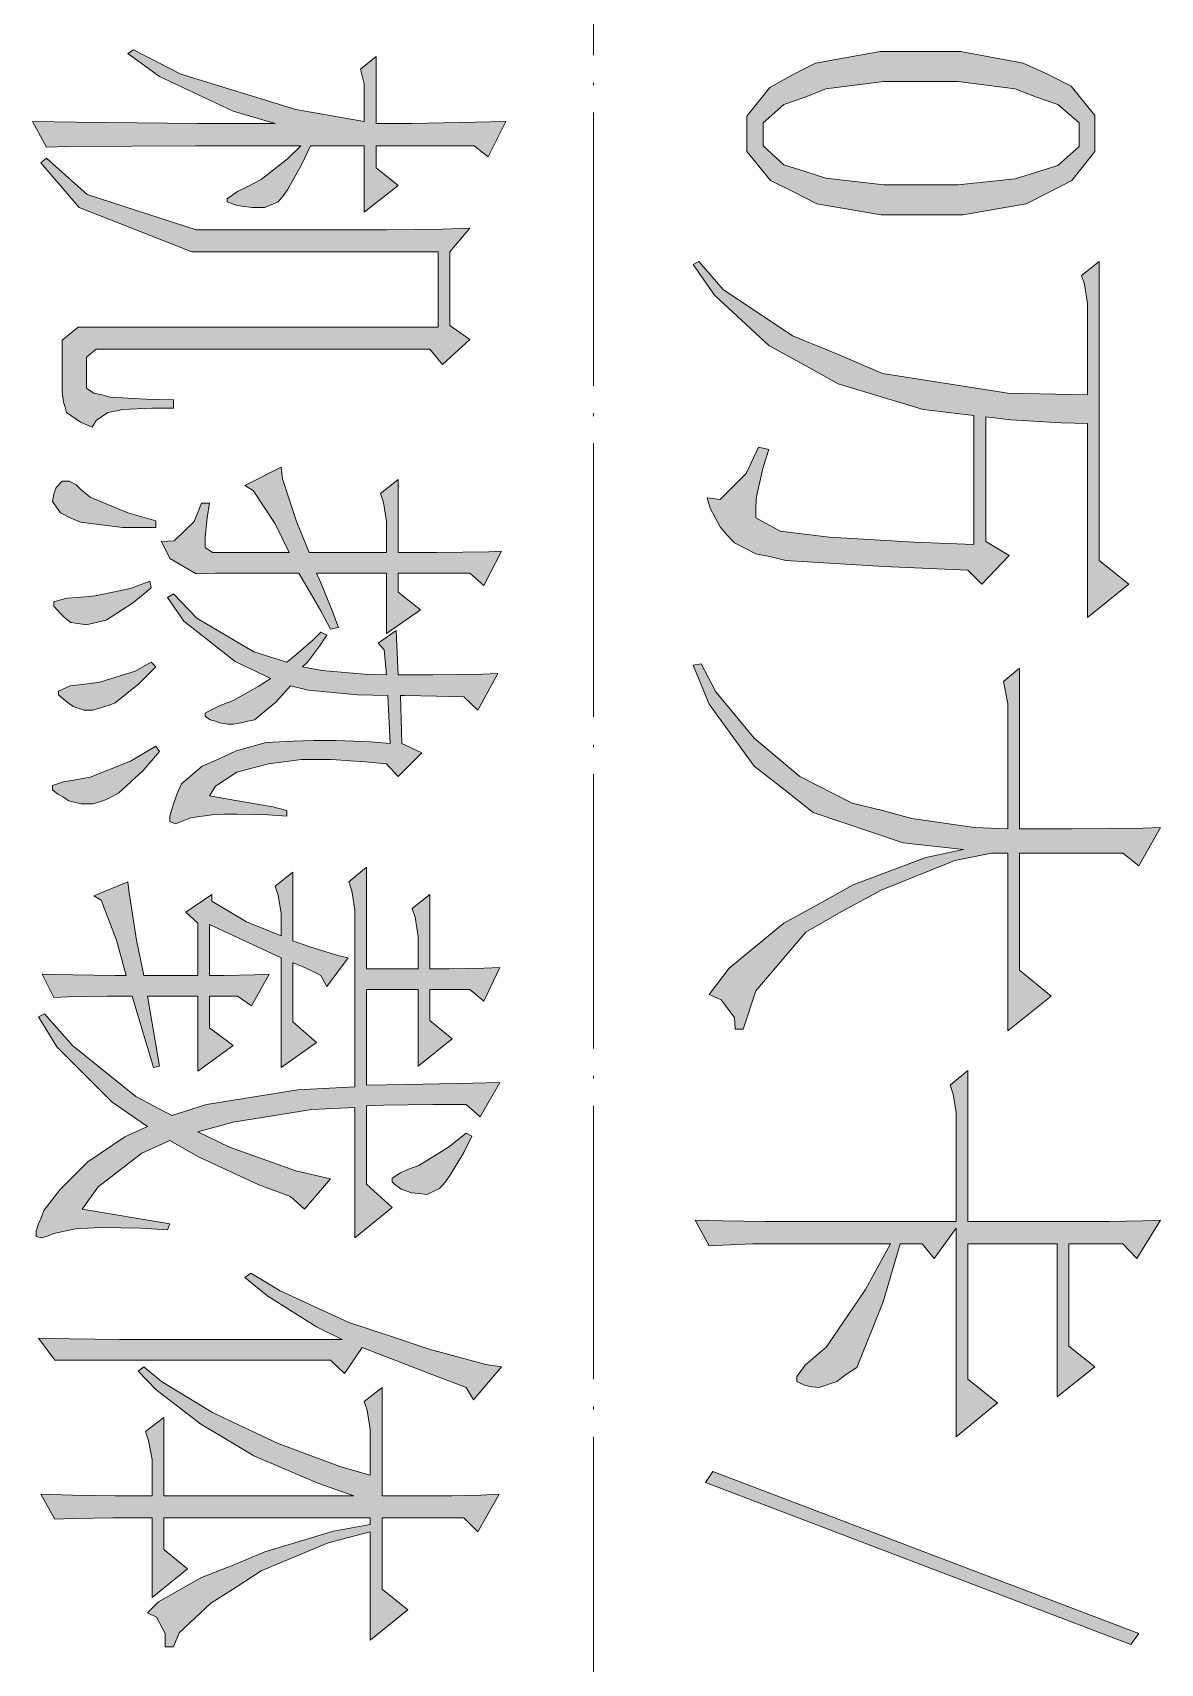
# Model space of a CAD drawing. Header units: millimetres. Extents: x 117 to 78452272, y 10 to 169749766.
# Drawn here: x 78438836 to 78439495, y 169691463 to 169692417 of the extents above; entities that cross this region are included whole.
import ezdxf

# ---------------------------------------------------------------- set-up
doc = ezdxf.new("R2010")
doc.units = ezdxf.units.MM

msp = doc.modelspace()

# ---------------------------------------------------------------- hatches: boundary and pattern name
h = msp.add_hatch(color=0)
h.dxf.hatch_style = 2
h.paths.add_polyline_path([(78438992.934, 169692350.566), (78438931.313, 169692350.566), (78438856.764, 169692350.135), (78438844.268, 169692349.704), (78438836.08, 169692364.786), (78438861.504, 169692364.355), (78438932.606, 169692363.493), (78438977.852, 169692363.493), (78438953.29, 169692370.819), (78438910.198, 169692391.072), (78438891.669, 169692404.43), (78438895.116, 169692406.585), (78438922.695, 169692392.365), (78438989.918, 169692371.681), (78439029.993, 169692364.786), (78439029.993, 169692386.763), (78439027.838, 169692395.381), (78439036.888, 169692402.707), (78439036.888, 169692363.493), (78439057.572, 169692363.493), (78439095.062, 169692364.355), (78439112.729, 169692364.786), (78439102.387, 169692344.102), (78439094.2, 169692350.566), (78439036.888, 169692350.566), (78439036.888, 169692337.638), (78439049.815, 169692327.296), (78439029.993, 169692311.783), (78439029.993, 169692350.566), (78438998.536, 169692350.566), (78438993.365, 169692339.362), (78438985.178, 169692324.711), (78438982.592, 169692321.263), (78438979.576, 169692317.816), (78438971.819, 169692314.369), (78438967.51, 169692314.369), (78438964.494, 169692314.369), (78438958.461, 169692315.231), (78438955.875, 169692315.662), (78438952.859, 169692316.523), (78438949.842, 169692317.816), (78438949.842, 169692319.54), (78438955.875, 169692323.849), (78438961.477, 169692326.434), (78438969.665, 169692330.744), (78438985.178, 169692342.809)])
h = msp.add_hatch(color=0)
h.paths.add_polyline_path([(78439253.639, 169692357.46), (78439253.639, 169692367.803), (78439266.998, 169692384.608), (78439280.356, 169692391.934), (78439293.715, 169692398.829), (78439331.635, 169692405.723), (78439356.198, 169692405.723), (78439378.605, 169692405.723), (78439415.233, 169692398.829), (78439429.454, 169692392.365), (78439443.243, 169692385.47), (78439457.032, 169692368.233), (78439457.032, 169692357.46), (78439457.032, 169692347.119), (78439443.674, 169692330.313), (78439430.315, 169692323.418), (78439416.957, 169692316.523), (78439379.898, 169692310.06), (78439356.198, 169692310.06), (78439332.066, 169692310.06), (78439294.576, 169692316.523), (78439281.218, 169692323.418), (78439267.429, 169692330.313), (78439253.639, 169692347.119)])
h.paths.add_polyline_path([(78439447.983, 169692357.46), (78439447.983, 169692363.924), (78439435.486, 169692374.697), (78439422.99, 169692379.006), (78439410.493, 169692383.746), (78439376.882, 169692388.056), (78439356.198, 169692388.056), (78439333.79, 169692388.056), (78439299.747, 169692383.746), (78439287.682, 169692379.006), (78439275.185, 169692374.697), (78439263.119, 169692363.924), (78439263.119, 169692357.46), (78439263.119, 169692350.566), (78439275.185, 169692339.362), (78439287.682, 169692335.484), (78439299.747, 169692331.605), (78439333.79, 169692327.727), (78439356.198, 169692327.727), (78439376.882, 169692327.727), (78439410.493, 169692331.175), (78439422.99, 169692335.053), (78439435.486, 169692338.931), (78439447.983, 169692350.135)])
h = msp.add_hatch(color=0)
h.dxf.hatch_style = 2
h.paths.add_polyline_path([(78439073.085, 169692288.514), (78438971.819, 169692288.514), (78438929.158, 169692288.514), (78438863.228, 169692314.369), (78438840.82, 169692340.655), (78438844.268, 169692343.24), (78438867.968, 169692322.125), (78438931.744, 169692301.441), (78438971.819, 169692301.441), (78439027.838, 169692301.441), (78439043.351, 169692301.441), (78439075.67, 169692301.872), (78439091.614, 169692302.303), (78439079.98, 169692288.514), (78439079.98, 169692245.422), (78439091.614, 169692237.234), (78439075.67, 169692222.583), (78439068.345, 169692231.633), (78438879.172, 169692231.633), (78438873.139, 169692231.633), (78438867.537, 169692226.893), (78438867.537, 169692222.583), (78438867.537, 169692211.38), (78438867.537, 169692208.794), (78438871.846, 169692205.778), (78438876.586, 169692204.916), (78438881.327, 169692203.623), (78438902.442, 169692202.33), (78438918.385, 169692201.899), (78438918.385, 169692197.159), (78438905.889, 169692197.159), (78438888.652, 169692196.297), (78438884.343, 169692195.436), (78438880.034, 169692194.574), (78438873.139, 169692189.834), (78438870.985, 169692185.955), (78438864.09, 169692188.972), (78438855.902, 169692194.574), (78438855.041, 169692197.59), (78438854.179, 169692200.607), (78438853.317, 169692206.639), (78438853.317, 169692209.225), (78438853.317, 169692229.047), (78438853.317, 169692236.804), (78438862.797, 169692244.56), (78438871.846, 169692244.56), (78439073.085, 169692244.56)])
h = msp.add_hatch(color=0)
h.dxf.hatch_style = 2
h.paths.add_polyline_path([(78439382.914, 169692102.357), (78439333.79, 169692104.512), (78439276.478, 169692107.959), (78439267.86, 169692110.114), (78439258.81, 169692111.838), (78439246.314, 169692118.301), (78439242.005, 169692123.041), (78439238.126, 169692127.782), (78439232.093, 169692138.554), (78439230.37, 169692144.587), (78439238.126, 169692143.725), (78439253.208, 169692158.808), (78439260.534, 169692174.321), (78439266.567, 169692173.028), (78439263.119, 169692162.686), (78439259.241, 169692145.449), (78439258.81, 169692139.416), (78439258.81, 169692132.952), (78439273.031, 169692125.196), (78439287.251, 169692123.472), (78439301.902, 169692121.749), (78439351.458, 169692118.732), (78439386.362, 169692117.439), (78439386.362, 169692192.85), (78439356.629, 169692196.297), (78439307.073, 169692211.38), (78439286.82, 169692222.583), (78439266.567, 169692233.787), (78439234.679, 169692263.09), (78439222.182, 169692281.188), (78439225.63, 169692282.912), (78439239.85, 169692266.537), (78439280.356, 169692239.389), (78439306.642, 169692228.616), (78439332.928, 169692217.412), (78439406.184, 169692205.778), (78439452.723, 169692204.916), (78439452.723, 169692252.317), (78439452.723, 169692258.349), (78439450.999, 169692269.553), (78439449.276, 169692274.724), (78439459.618, 169692282.912), (78439459.618, 169692107.959), (78439476.855, 169692094.17), (78439452.723, 169692074.779), (78439452.723, 169692188.11), (78439437.641, 169692188.541), (78439407.908, 169692190.265), (78439393.257, 169692191.988), (78439393.257, 169692119.163), (78439407.046, 169692110.976), (78439391.102, 169692094.17)])
h = msp.add_hatch(color=0)
h.dxf.hatch_style = 2
h.paths.add_polyline_path([(78439049.815, 169692112.699), (78439072.223, 169692112.699), (78439102.818, 169692113.13), (78439110.144, 169692113.561), (78439099.802, 169692093.308), (78439091.614, 169692100.634), (78439049.815, 169692100.634), (78439049.815, 169692089.43), (78439062.743, 169692079.088), (78439042.921, 169692065.298), (78439042.921, 169692100.634), (78439001.984, 169692100.634), (78439004.569, 169692095.032), (78439011.033, 169692079.088), (78439014.911, 169692068.746), (78439010.171, 169692067.884), (78439004.569, 169692078.657), (78438995.089, 169692095.032), (78438991.641, 169692100.634), (78438942.948, 169692100.634), (78438931.744, 169692100.203), (78438916.231, 169692109.252), (78438911.491, 169692119.163), (78438918.816, 169692119.594), (78438930.451, 169692130.798), (78438934.76, 169692141.571), (78438939.5, 169692141.571), (78438938.208, 169692132.952), (78438936.915, 169692121.749), (78438936.915, 169692118.732), (78438936.915, 169692115.716), (78438941.224, 169692112.699), (78438945.102, 169692112.699), (78438986.04, 169692112.699), (78438977.852, 169692129.505), (78438964.925, 169692148.896), (78438960.184, 169692151.913), (78438981.299, 169692162.686), (78438982.161, 169692155.791), (78438990.349, 169692130.798), (78438997.674, 169692112.699), (78439042.921, 169692112.699), (78439042.921, 169692124.765), (78439042.921, 169692130.798), (78439041.197, 169692142.002), (78439039.473, 169692147.173), (78439049.815, 169692155.36)])
h = msp.add_hatch(color=0)
h.dxf.hatch_style = 2
h.paths.add_polyline_path([(78438908.043, 169692131.229), (78438908.043, 169692127.351), (78438888.652, 169692127.351), (78438864.09, 169692130.367), (78438858.057, 169692132.952), (78438852.455, 169692135.969), (78438847.715, 169692142.433), (78438848.577, 169692146.742), (78438849.87, 169692150.62), (78438853.317, 169692154.498), (78438855.902, 169692154.498), (78438857.626, 169692154.498), (78438861.504, 169692152.344), (78438864.09, 169692149.758), (78438869.692, 169692145.018), (78438891.669, 169692135.969)])
h = msp.add_hatch(color=0)
h.dxf.hatch_style = 2
h.paths.add_polyline_path([(78438905.458, 169692092.015), (78438895.116, 169692083.397), (78438879.172, 169692073.055), (78438873.139, 169692071.762), (78438867.537, 169692070.469), (78438858.488, 169692071.762), (78438855.041, 169692074.348), (78438852.024, 169692077.364), (78438848.577, 169692081.242), (78438848.577, 169692083.828), (78438855.902, 169692085.982), (78438862.797, 169692086.413), (78438872.708, 169692087.275), (78438893.392, 169692091.584), (78438904.596, 169692095.894)])
h = msp.add_hatch(color=0)
h.dxf.hatch_style = 2
h.paths.add_polyline_path([(78439048.523, 169692067.022), (78439049.815, 169692041.167), (78439070.068, 169692041.167), (78439099.371, 169692041.598), (78439107.989, 169692042.029), (78439096.354, 169692020.483), (78439088.167, 169692028.24), (78439072.223, 169692028.67), (78439053.694, 169692029.101), (78439051.108, 169692029.101), (78439051.97, 169692001.092), (78439063.605, 169691995.49), (78439049.815, 169691981.7), (78439042.921, 169691989.026), (78439030.424, 169691990.319), (78439010.602, 169691991.612), (78439003.276, 169691991.612), (78438993.365, 169691991.612), (78438973.974, 169691989.026), (78438964.925, 169691986.871), (78438955.444, 169691984.286), (78438942.948, 169691976.099), (78438939.5, 169691970.497), (78438953.721, 169691967.911), (78438976.559, 169691964.033), (78438984.747, 169691961.878), (78438984.747, 169691958.431), (78438973.543, 169691959.293), (78438955.444, 169691959.724), (78438948.119, 169691959.724), (78438940.793, 169691959.293), (78438928.297, 169691957.569), (78438923.126, 169691955.415), (78438919.678, 169691954.122), (78438916.231, 169691955.415), (78438916.231, 169691958.431), (78438918.385, 169691965.756), (78438920.54, 169691971.789), (78438923.126, 169691977.391), (78438935.191, 169691987.733), (78438945.102, 169691992.043), (78438955.013, 169691996.783), (78438972.681, 169692001.523), (78438980.438, 169692001.954), (78438988.625, 169692002.384), (78439000.26, 169692002.815), (78439004.569, 169692002.815), (78439013.618, 169692002.815), (78439033.871, 169692001.954), (78439045.075, 169692001.092), (78439043.782, 169692029.101), (78439026.115, 169692029.532), (78438997.243, 169692032.118), (78438986.901, 169692034.703), (78438978.283, 169692025.223), (78438965.786, 169692014.881), (78438961.908, 169692014.019), (78438958.03, 169692013.157), (78438953.29, 169692012.296), (78438951.997, 169692012.296), (78438950.273, 169692012.296), (78438945.533, 169692013.157), (78438942.948, 169692014.019), (78438939.931, 169692014.881), (78438936.915, 169692017.036), (78438936.915, 169692018.759), (78438941.655, 169692021.345), (78438946.395, 169692023.5), (78438953.29, 169692026.085), (78438967.941, 169692034.272), (78438975.267, 169692039.013), (78438954.583, 169692048.924), (78438924.418, 169692072.624), (78438914.938, 169692086.413), (78438918.385, 169692088.568), (78438932.175, 169692074.348), (78438965.356, 169692054.526), (78438984.747, 169692048.493), (78438989.918, 169692052.802), (78438999.829, 169692061.42), (78439004.569, 169692066.16), (78439008.016, 169692064.437), (78439003.707, 169692057.973), (78438996.812, 169692048.493), (78438993.796, 169692045.907), (78439005.431, 169692043.753), (78439029.993, 169692041.598), (78439042.921, 169692041.167), (78439041.628, 169692055.818), (78439038.181, 169692059.697)])
h = msp.add_hatch(color=0)
h.dxf.hatch_style = 2
h.paths.add_polyline_path([(78438908.043, 169692045.907), (78438898.132, 169692035.996), (78438884.343, 169692024.792), (78438880.896, 169692023.5), (78438877.017, 169692022.207), (78438871.415, 169692020.483), (78438869.692, 169692020.483), (78438866.244, 169692020.483), (78438859.781, 169692022.638), (78438856.764, 169692024.792), (78438854.179, 169692026.947), (78438851.162, 169692029.532), (78438851.162, 169692031.687), (78438858.057, 169692034.703), (78438864.952, 169692035.565), (78438875.294, 169692036.858), (78438895.978, 169692043.322), (78438905.458, 169692048.493)])
h = msp.add_hatch(color=0)
h.dxf.hatch_style = 2
h.paths.add_polyline_path([(78439413.079, 169691951.105), (78439443.674, 169691951.105), (78439485.042, 169691951.536), (78439495.384, 169691951.967), (78439482.887, 169691929.559), (78439473.407, 169691936.885), (78439413.079, 169691936.885), (78439413.079, 169691868.369), (78439431.608, 169691853.287), (78439406.184, 169691833.034), (78439406.184, 169691936.885), (78439396.704, 169691936.885), (78439375.158, 169691932.576), (78439332.066, 169691915.339), (78439310.089, 169691903.274), (78439288.113, 169691890.777), (78439258.81, 169691856.303), (78439251.485, 169691833.896), (78439246.745, 169691833.896), (78439246.314, 169691840.79), (78439238.557, 169691851.132), (78439231.662, 169691854.149), (78439243.297, 169691869.662), (78439275.185, 169691895.948), (78439295.438, 169691907.152), (78439315.691, 169691918.356), (78439358.352, 169691934.3), (78439380.329, 169691939.04), (78439344.994, 169691942.918), (78439292.422, 169691960.586), (78439275.185, 169691974.375), (78439257.948, 169691987.733), (78439231.662, 169692023.93), (78439222.182, 169692046.769), (78439226.922, 169692047.631), (78439235.541, 169692031.256), (78439257.948, 169692004.108), (78439271.307, 169691992.904), (78439284.665, 169691981.7), (78439315.26, 169691966.187), (78439332.928, 169691961.878), (78439350.165, 169691957.138), (78439386.793, 169691951.967), (78439406.184, 169691951.105), (78439406.184, 169692024.361), (78439403.599, 169692037.289), (78439413.079, 169692045.045)])
h = msp.add_hatch(color=0)
h.dxf.hatch_style = 2
h.paths.add_polyline_path([(78438908.043, 169691999.368), (78438910.198, 169691996.352), (78438900.718, 169691985.148), (78438886.498, 169691972.22), (78438882.619, 169691970.066), (78438878.31, 169691967.911), (78438871.415, 169691965.756), (78438868.399, 169691965.756), (78438864.521, 169691965.756), (78438857.195, 169691967.48), (78438854.179, 169691969.635), (78438850.731, 169691971.358), (78438847.715, 169691973.944), (78438847.715, 169691975.237), (78438847.715, 169691976.529), (78438854.179, 169691978.684), (78438860.212, 169691979.546), (78438869.692, 169691981.269), (78438893.392, 169691990.75)])
h = msp.add_hatch(color=0)
h.dxf.hatch_style = 2
h.paths.add_polyline_path([(78439109.282, 169691870.093), (78439099.802, 169691850.271), (78439091.614, 169691857.165), (78439068.345, 169691857.165), (78439068.345, 169691839.067), (78439081.272, 169691828.294), (78439061.45, 169691812.35), (78439061.45, 169691857.165), (78439031.286, 169691857.165), (78439031.286, 169691801.146), (78439054.555, 169691801.577), (78439093.338, 169691802.439), (78439109.282, 169691802.87), (78439097.647, 169691782.617), (78439089.46, 169691789.942), (78439070.068, 169691789.942), (78439041.197, 169691789.511), (78439031.286, 169691789.08), (78439031.286, 169691743.403), (78439046.368, 169691729.614), (78439024.391, 169691711.946), (78439024.391, 169691788.219), (78438999.398, 169691786.926), (78438953.29, 169691779.6), (78438932.606, 169691773.998), (78438951.135, 169691764.949), (78438989.918, 169691751.16), (78439010.171, 169691746.419), (78438995.089, 169691728.752), (78438986.901, 169691736.078), (78438968.372, 169691742.972), (78438933.037, 169691759.347), (78438916.231, 169691768.827), (78438899.856, 169691761.502), (78438874.432, 169691741.679), (78438864.952, 169691728.752), (78438916.231, 169691720.134), (78438914.938, 169691716.686), (78438899.425, 169691717.548), (78438876.156, 169691717.979), (78438868.399, 169691717.548), (78438861.073, 169691717.117), (78438848.577, 169691714.532), (78438844.268, 169691712.808), (78438841.251, 169691711.946), (78438838.235, 169691712.808), (78438838.235, 169691714.532), (78438838.235, 169691715.824), (78438839.528, 169691720.134), (78438841.251, 169691724.012), (78438842.544, 169691727.89), (78438852.024, 169691739.956), (78438860.212, 169691748.143), (78438868.399, 169691756.331), (78438889.945, 169691770.982), (78438903.303, 169691777.015), (78438882.619, 169691791.235), (78438850.301, 169691823.554), (78438839.528, 169691841.221), (78438842.975, 169691842.945), (78438859.35, 169691824.416), (78438896.409, 169691794.682), (78438917.524, 169691783.478), (78438937.777, 169691789.942), (78438991.21, 169691798.561), (78439024.391, 169691800.284), (78439024.391, 169691897.671), (78439024.391, 169691903.704), (78439022.667, 169691914.908), (78439020.944, 169691920.079), (78439031.286, 169691928.698), (78439031.286, 169691869.231), (78439061.45, 169691869.231), (78439061.45, 169691882.158), (78439061.45, 169691888.191), (78439059.726, 169691899.395), (78439058.003, 169691904.566), (78439068.345, 169691912.754), (78439068.345, 169691869.231), (78439079.549, 169691869.231), (78439099.802, 169691869.662)])
h = msp.add_hatch(color=0)
h.dxf.hatch_style = 2
h.paths.add_polyline_path([(78438891.669, 169691920.079), (78438892.53, 169691913.615), (78438896.84, 169691886.037), (78438901.149, 169691865.353), (78438932.606, 169691865.353), (78438932.606, 169691895.948), (78438925.711, 169691902.412), (78438940.793, 169691912.754), (78438940.793, 169691908.875), (78438961.046, 169691896.81), (78438981.299, 169691888.622), (78438981.299, 169691895.948), (78438981.299, 169691901.55), (78438979.576, 169691912.323), (78438977.852, 169691917.494), (78438988.194, 169691925.681), (78438988.194, 169691885.606), (78438998.105, 169691882.158), (78439014.48, 169691876.987), (78439020.513, 169691875.695), (78439008.016, 169691858.889), (78439004.569, 169691865.353), (78439001.984, 169691866.645), (78438993.796, 169691870.524), (78438988.194, 169691872.678), (78438988.194, 169691838.205), (78439001.984, 169691826.139), (78438981.299, 169691811.488), (78438981.299, 169691875.695), (78438939.5, 169691895.086), (78438939.5, 169691865.353), (78438948.119, 169691865.353), (78438965.786, 169691865.784), (78438974.405, 169691866.215), (78438964.063, 169691847.685), (78438955.875, 169691853.287), (78438939.5, 169691853.287), (78438939.5, 169691834.758), (78438953.29, 169691824.416), (78438932.606, 169691809.333), (78438932.606, 169691853.287), (78438903.303, 169691853.287), (78438910.198, 169691812.35), (78438906.751, 169691811.488), (78438894.254, 169691853.287), (78438879.603, 169691853.287), (78438856.764, 169691852.856), (78438848.577, 169691852.425), (78438841.682, 169691866.215), (78438859.781, 169691865.784), (78438884.343, 169691865.353), (78438890.807, 169691865.353), (78438885.205, 169691886.037), (78438876.156, 169691909.306), (78438871.846, 169691911.892)])
h = msp.add_hatch(color=0)
h.dxf.hatch_style = 2
h.paths.add_polyline_path([(78439223.475, 169691722.288), (78439239.419, 169691721.857), (78439264.412, 169691721.426), (78439273.462, 169691721.426), (78439376.02, 169691721.426), (78439376.02, 169691779.169), (78439376.02, 169691785.202), (78439374.296, 169691795.975), (78439372.573, 169691801.146), (78439382.914, 169691809.764), (78439382.914, 169691721.426), (78439456.171, 169691721.426), (78439465.22, 169691721.426), (78439485.042, 169691721.857), (78439495.384, 169691722.288), (78439481.595, 169691699.88), (78439473.407, 169691708.499), (78439441.95, 169691708.499), (78439441.95, 169691648.601), (78439457.032, 169691636.536), (78439435.055, 169691618.868), (78439435.055, 169691708.499), (78439382.914, 169691708.499), (78439382.914, 169691629.21), (78439400.151, 169691615.421), (78439376.02, 169691595.598), (78439376.02, 169691717.548), (78439363.092, 169691699.88), (78439356.198, 169691708.499), (78439343.27, 169691708.499), (78439333.359, 169691674.456), (78439317.846, 169691636.105), (78439311.813, 169691632.226), (78439306.211, 169691627.917), (78439295.869, 169691624.47), (78439291.56, 169691624.901), (78439287.251, 169691625.763), (78439282.942, 169691627.917), (78439282.942, 169691629.21), (78439282.942, 169691630.934), (78439287.682, 169691637.397), (78439291.991, 169691641.276), (78439300.178, 169691648.17), (78439323.017, 169691681.782), (78439337.668, 169691708.499), (78439267.86, 169691708.499), (78439257.087, 169691708.499), (78439239.419, 169691707.637), (78439231.662, 169691707.206)])
h = msp.add_hatch(color=0)
h.dxf.hatch_style = 2
h.paths.add_polyline_path([(78439092.907, 169691771.413), (78439088.167, 169691761.932), (78439080.41, 169691749.005), (78439077.394, 169691744.696), (78439073.947, 169691740.818), (78439066.621, 169691737.37), (78439061.881, 169691737.801), (78439057.572, 169691738.232), (78439051.539, 169691740.387), (78439049.815, 169691741.679), (78439048.092, 169691742.972), (78439046.368, 169691744.696), (78439046.368, 169691746.85), (78439051.108, 169691749.867), (78439055.848, 169691752.021), (78439061.881, 169691754.176), (78439079.118, 169691764.949), (78439089.46, 169691773.136)])
h = msp.add_hatch(color=0)
h.dxf.hatch_style = 2
h.paths.add_polyline_path([(78438839.528, 169691653.341), (78438858.057, 169691652.91), (78438886.928, 169691652.48), (78438897.701, 169691652.48), (78439017.066, 169691652.48), (78439001.984, 169691659.805), (78438973.543, 169691677.904), (78438960.184, 169691688.677), (78438963.632, 169691691.262), (78438980.869, 169691680.92), (78439020.944, 169691662.391), (78439044.644, 169691654.634), (78439067.914, 169691646.878), (78439101.095, 169691637.828), (78439110.144, 169691636.536), (78439093.769, 169691617.144), (78439089.46, 169691624.47), (78439070.068, 169691631.796), (78439039.904, 169691643.43), (78439028.7, 169691647.739), (78439018.358, 169691632.657), (78439010.171, 169691640.414), (78438849.008, 169691640.414)])
h = msp.add_hatch(color=0)
h.dxf.hatch_style = 2
h.paths.add_polyline_path([(78438894.254, 169691548.198), (78438883.05, 169691548.198), (78438860.212, 169691547.767), (78438849.008, 169691547.336), (78438840.82, 169691561.987), (78438859.35, 169691561.556), (78438884.343, 169691561.125), (78438890.376, 169691561.125), (78438905.889, 169691561.125), (78438905.889, 169691576.207), (78438905.889, 169691582.24), (78438903.734, 169691593.444), (78438902.011, 169691598.615), (78438912.784, 169691606.802), (78438912.784, 169691561.125), (78439023.96, 169691561.125), (78439002.845, 169691568.451), (78438965.356, 169691584.395), (78438949.842, 169691593.875), (78438934.329, 169691602.924), (78438908.043, 169691623.177), (78438897.701, 169691633.95), (78438901.149, 169691636.536), (78438911.491, 169691627.917), (78438941.224, 169691609.819), (78438960.184, 169691600.769), (78438979.576, 169691591.72), (78439016.204, 169691577.931), (78439033.441, 169691573.191), (78439033.441, 169691593.875), (78439033.441, 169691599.908), (78439031.717, 169691611.111), (78439029.993, 169691616.282), (78439040.335, 169691624.47), (78439040.335, 169691561.125), (78439075.239, 169691561.125), (78439081.272, 169691561.125), (78439098.078, 169691561.556), (78439108.851, 169691561.987), (78439096.354, 169691540.01), (78439088.167, 169691548.198), (78439040.335, 169691548.198), (78439040.335, 169691506.398), (78439055.417, 169691494.333), (78439033.441, 169691476.665), (78439033.441, 169691540.01), (78439008.878, 169691533.546), (78438969.665, 169691517.171), (78438955.013, 169691507.691), (78438940.362, 169691498.211), (78438921.833, 169691480.974), (78438918.385, 169691472.787), (78438913.645, 169691472.787), (78438913.645, 169691480.543), (78438908.474, 169691490.024), (78438903.303, 169691492.609), (78438909.767, 169691499.073), (78438934.76, 169691513.293), (78438953.29, 169691520.619), (78438971.819, 169691528.375), (78439011.895, 169691540.441), (78439033.441, 169691544.319), (78439033.441, 169691548.198), (78438912.784, 169691548.198), (78438912.784, 169691529.668), (78438926.573, 169691518.464), (78438905.889, 169691501.658), (78438905.889, 169691548.198)])
h = msp.add_hatch(color=0)
h.dxf.hatch_style = 2
h.paths.add_polyline_path([(78439229.508, 169691568.882), (78439233.817, 169691575.345), (78439482.887, 169691480.543), (78439478.147, 169691474.08)])

# ---------------------------------------------------------------- linework, layer by layer
at = {"color": 0, "lineweight": 0}
for points in [[(78439164.008, 169692563.87), (78439164.008, 169692403.569)], [(78439164.008, 169692387.625), (78439164.008, 169692385.901)], [(78439164.008, 169692369.957), (78439164.008, 169692210.087)], [(78439164.008, 169692194.143), (78439164.008, 169692192.419)], [(78439164.008, 169692176.475), (78439164.008, 169692016.605)], [(78439164.008, 169692000.23), (78439164.008, 169691998.937)], [(78439164.008, 169691982.993), (78439164.008, 169691822.692)], [(78439164.008, 169691806.748), (78439164.008, 169691805.024)], [(78439164.008, 169691789.08), (78439164.008, 169691629.21)], [(78439164.008, 169691613.266), (78439164.008, 169691611.542)], [(78439164.008, 169691595.598), (78439164.008, 169691435.297)]]:
    msp.add_lwpolyline(points, dxfattribs=at)
for points in [[(78438992.934, 169692350.566), (78438931.313, 169692350.566), (78438856.764, 169692350.135), (78438844.268, 169692349.704), (78438836.08, 169692364.786), (78438861.504, 169692364.355), (78438932.606, 169692363.493), (78438977.852, 169692363.493), (78438953.29, 169692370.819), (78438910.198, 169692391.072), (78438891.669, 169692404.43), (78438895.116, 169692406.585), (78438922.695, 169692392.365), (78438989.918, 169692371.681), (78439029.993, 169692364.786), (78439029.993, 169692386.763), (78439027.838, 169692395.381), (78439036.888, 169692402.707), (78439036.888, 169692363.493), (78439057.572, 169692363.493), (78439095.062, 169692364.355), (78439112.729, 169692364.786), (78439102.387, 169692344.102), (78439094.2, 169692350.566), (78439036.888, 169692350.566), (78439036.888, 169692337.638), (78439049.815, 169692327.296), (78439029.993, 169692311.783), (78439029.993, 169692350.566), (78438998.536, 169692350.566), (78438993.365, 169692339.362), (78438985.178, 169692324.711), (78438982.592, 169692321.263), (78438979.576, 169692317.816), (78438971.819, 169692314.369), (78438967.51, 169692314.369), (78438964.494, 169692314.369), (78438958.461, 169692315.231), (78438955.875, 169692315.662), (78438952.859, 169692316.523), (78438949.842, 169692317.816), (78438949.842, 169692319.54), (78438955.875, 169692323.849), (78438961.477, 169692326.434), (78438969.665, 169692330.744), (78438985.178, 169692342.809)], [(78439253.639, 169692357.46), (78439253.639, 169692367.803), (78439266.998, 169692384.608), (78439280.356, 169692391.934), (78439293.715, 169692398.829), (78439331.635, 169692405.723), (78439356.198, 169692405.723), (78439378.605, 169692405.723), (78439415.233, 169692398.829), (78439429.454, 169692392.365), (78439443.243, 169692385.47), (78439457.032, 169692368.233), (78439457.032, 169692357.46), (78439457.032, 169692347.119), (78439443.674, 169692330.313), (78439430.315, 169692323.418), (78439416.957, 169692316.523), (78439379.898, 169692310.06), (78439356.198, 169692310.06), (78439332.066, 169692310.06), (78439294.576, 169692316.523), (78439281.218, 169692323.418), (78439267.429, 169692330.313), (78439253.639, 169692347.119)], [(78439447.983, 169692357.46), (78439447.983, 169692363.924), (78439435.486, 169692374.697), (78439422.99, 169692379.006), (78439410.493, 169692383.746), (78439376.882, 169692388.056), (78439356.198, 169692388.056), (78439333.79, 169692388.056), (78439299.747, 169692383.746), (78439287.682, 169692379.006), (78439275.185, 169692374.697), (78439263.119, 169692363.924), (78439263.119, 169692357.46), (78439263.119, 169692350.566), (78439275.185, 169692339.362), (78439287.682, 169692335.484), (78439299.747, 169692331.605), (78439333.79, 169692327.727), (78439356.198, 169692327.727), (78439376.882, 169692327.727), (78439410.493, 169692331.175), (78439422.99, 169692335.053), (78439435.486, 169692338.931), (78439447.983, 169692350.135)], [(78439073.085, 169692288.514), (78438971.819, 169692288.514), (78438929.158, 169692288.514), (78438863.228, 169692314.369), (78438840.82, 169692340.655), (78438844.268, 169692343.24), (78438867.968, 169692322.125), (78438931.744, 169692301.441), (78438971.819, 169692301.441), (78439027.838, 169692301.441), (78439043.351, 169692301.441), (78439075.67, 169692301.872), (78439091.614, 169692302.303), (78439079.98, 169692288.514), (78439079.98, 169692245.422), (78439091.614, 169692237.234), (78439075.67, 169692222.583), (78439068.345, 169692231.633), (78438879.172, 169692231.633), (78438873.139, 169692231.633), (78438867.537, 169692226.893), (78438867.537, 169692222.583), (78438867.537, 169692211.38), (78438867.537, 169692208.794), (78438871.846, 169692205.778), (78438876.586, 169692204.916), (78438881.327, 169692203.623), (78438902.442, 169692202.33), (78438918.385, 169692201.899), (78438918.385, 169692197.159), (78438905.889, 169692197.159), (78438888.652, 169692196.297), (78438884.343, 169692195.436), (78438880.034, 169692194.574), (78438873.139, 169692189.834), (78438870.985, 169692185.955), (78438864.09, 169692188.972), (78438855.902, 169692194.574), (78438855.041, 169692197.59), (78438854.179, 169692200.607), (78438853.317, 169692206.639), (78438853.317, 169692209.225), (78438853.317, 169692229.047), (78438853.317, 169692236.804), (78438862.797, 169692244.56), (78438871.846, 169692244.56), (78439073.085, 169692244.56)], [(78439382.914, 169692102.357), (78439333.79, 169692104.512), (78439276.478, 169692107.959), (78439267.86, 169692110.114), (78439258.81, 169692111.838), (78439246.314, 169692118.301), (78439242.005, 169692123.041), (78439238.126, 169692127.782), (78439232.093, 169692138.554), (78439230.37, 169692144.587), (78439238.126, 169692143.725), (78439253.208, 169692158.808), (78439260.534, 169692174.321), (78439266.567, 169692173.028), (78439263.119, 169692162.686), (78439259.241, 169692145.449), (78439258.81, 169692139.416), (78439258.81, 169692132.952), (78439273.031, 169692125.196), (78439287.251, 169692123.472), (78439301.902, 169692121.749), (78439351.458, 169692118.732), (78439386.362, 169692117.439), (78439386.362, 169692192.85), (78439356.629, 169692196.297), (78439307.073, 169692211.38), (78439286.82, 169692222.583), (78439266.567, 169692233.787), (78439234.679, 169692263.09), (78439222.182, 169692281.188), (78439225.63, 169692282.912), (78439239.85, 169692266.537), (78439280.356, 169692239.389), (78439306.642, 169692228.616), (78439332.928, 169692217.412), (78439406.184, 169692205.778), (78439452.723, 169692204.916), (78439452.723, 169692252.317), (78439452.723, 169692258.349), (78439450.999, 169692269.553), (78439449.276, 169692274.724), (78439459.618, 169692282.912), (78439459.618, 169692107.959), (78439476.855, 169692094.17), (78439452.723, 169692074.779), (78439452.723, 169692188.11), (78439437.641, 169692188.541), (78439407.908, 169692190.265), (78439393.257, 169692191.988), (78439393.257, 169692119.163), (78439407.046, 169692110.976), (78439391.102, 169692094.17)], [(78439049.815, 169692112.699), (78439072.223, 169692112.699), (78439102.818, 169692113.13), (78439110.144, 169692113.561), (78439099.802, 169692093.308), (78439091.614, 169692100.634), (78439049.815, 169692100.634), (78439049.815, 169692089.43), (78439062.743, 169692079.088), (78439042.921, 169692065.298), (78439042.921, 169692100.634), (78439001.984, 169692100.634), (78439004.569, 169692095.032), (78439011.033, 169692079.088), (78439014.911, 169692068.746), (78439010.171, 169692067.884), (78439004.569, 169692078.657), (78438995.089, 169692095.032), (78438991.641, 169692100.634), (78438942.948, 169692100.634), (78438931.744, 169692100.203), (78438916.231, 169692109.252), (78438911.491, 169692119.163), (78438918.816, 169692119.594), (78438930.451, 169692130.798), (78438934.76, 169692141.571), (78438939.5, 169692141.571), (78438938.208, 169692132.952), (78438936.915, 169692121.749), (78438936.915, 169692118.732), (78438936.915, 169692115.716), (78438941.224, 169692112.699), (78438945.102, 169692112.699), (78438986.04, 169692112.699), (78438977.852, 169692129.505), (78438964.925, 169692148.896), (78438960.184, 169692151.913), (78438981.299, 169692162.686), (78438982.161, 169692155.791), (78438990.349, 169692130.798), (78438997.674, 169692112.699), (78439042.921, 169692112.699), (78439042.921, 169692124.765), (78439042.921, 169692130.798), (78439041.197, 169692142.002), (78439039.473, 169692147.173), (78439049.815, 169692155.36)], [(78438908.043, 169692131.229), (78438908.043, 169692127.351), (78438888.652, 169692127.351), (78438864.09, 169692130.367), (78438858.057, 169692132.952), (78438852.455, 169692135.969), (78438847.715, 169692142.433), (78438848.577, 169692146.742), (78438849.87, 169692150.62), (78438853.317, 169692154.498), (78438855.902, 169692154.498), (78438857.626, 169692154.498), (78438861.504, 169692152.344), (78438864.09, 169692149.758), (78438869.692, 169692145.018), (78438891.669, 169692135.969)], [(78438905.458, 169692092.015), (78438895.116, 169692083.397), (78438879.172, 169692073.055), (78438873.139, 169692071.762), (78438867.537, 169692070.469), (78438858.488, 169692071.762), (78438855.041, 169692074.348), (78438852.024, 169692077.364), (78438848.577, 169692081.242), (78438848.577, 169692083.828), (78438855.902, 169692085.982), (78438862.797, 169692086.413), (78438872.708, 169692087.275), (78438893.392, 169692091.584), (78438904.596, 169692095.894)], [(78439048.523, 169692067.022), (78439049.815, 169692041.167), (78439070.068, 169692041.167), (78439099.371, 169692041.598), (78439107.989, 169692042.029), (78439096.354, 169692020.483), (78439088.167, 169692028.24), (78439072.223, 169692028.67), (78439053.694, 169692029.101), (78439051.108, 169692029.101), (78439051.97, 169692001.092), (78439063.605, 169691995.49), (78439049.815, 169691981.7), (78439042.921, 169691989.026), (78439030.424, 169691990.319), (78439010.602, 169691991.612), (78439003.276, 169691991.612), (78438993.365, 169691991.612), (78438973.974, 169691989.026), (78438964.925, 169691986.871), (78438955.444, 169691984.286), (78438942.948, 169691976.099), (78438939.5, 169691970.497), (78438953.721, 169691967.911), (78438976.559, 169691964.033), (78438984.747, 169691961.878), (78438984.747, 169691958.431), (78438973.543, 169691959.293), (78438955.444, 169691959.724), (78438948.119, 169691959.724), (78438940.793, 169691959.293), (78438928.297, 169691957.569), (78438923.126, 169691955.415), (78438919.678, 169691954.122), (78438916.231, 169691955.415), (78438916.231, 169691958.431), (78438918.385, 169691965.756), (78438920.54, 169691971.789), (78438923.126, 169691977.391), (78438935.191, 169691987.733), (78438945.102, 169691992.043), (78438955.013, 169691996.783), (78438972.681, 169692001.523), (78438980.438, 169692001.954), (78438988.625, 169692002.384), (78439000.26, 169692002.815), (78439004.569, 169692002.815), (78439013.618, 169692002.815), (78439033.871, 169692001.954), (78439045.075, 169692001.092), (78439043.782, 169692029.101), (78439026.115, 169692029.532), (78438997.243, 169692032.118), (78438986.901, 169692034.703), (78438978.283, 169692025.223), (78438965.786, 169692014.881), (78438961.908, 169692014.019), (78438958.03, 169692013.157), (78438953.29, 169692012.296), (78438951.997, 169692012.296), (78438950.273, 169692012.296), (78438945.533, 169692013.157), (78438942.948, 169692014.019), (78438939.931, 169692014.881), (78438936.915, 169692017.036), (78438936.915, 169692018.759), (78438941.655, 169692021.345), (78438946.395, 169692023.5), (78438953.29, 169692026.085), (78438967.941, 169692034.272), (78438975.267, 169692039.013), (78438954.583, 169692048.924), (78438924.418, 169692072.624), (78438914.938, 169692086.413), (78438918.385, 169692088.568), (78438932.175, 169692074.348), (78438965.356, 169692054.526), (78438984.747, 169692048.493), (78438989.918, 169692052.802), (78438999.829, 169692061.42), (78439004.569, 169692066.16), (78439008.016, 169692064.437), (78439003.707, 169692057.973), (78438996.812, 169692048.493), (78438993.796, 169692045.907), (78439005.431, 169692043.753), (78439029.993, 169692041.598), (78439042.921, 169692041.167), (78439041.628, 169692055.818), (78439038.181, 169692059.697)], [(78438908.043, 169692045.907), (78438898.132, 169692035.996), (78438884.343, 169692024.792), (78438880.896, 169692023.5), (78438877.017, 169692022.207), (78438871.415, 169692020.483), (78438869.692, 169692020.483), (78438866.244, 169692020.483), (78438859.781, 169692022.638), (78438856.764, 169692024.792), (78438854.179, 169692026.947), (78438851.162, 169692029.532), (78438851.162, 169692031.687), (78438858.057, 169692034.703), (78438864.952, 169692035.565), (78438875.294, 169692036.858), (78438895.978, 169692043.322), (78438905.458, 169692048.493)], [(78439413.079, 169691951.105), (78439443.674, 169691951.105), (78439485.042, 169691951.536), (78439495.384, 169691951.967), (78439482.887, 169691929.559), (78439473.407, 169691936.885), (78439413.079, 169691936.885), (78439413.079, 169691868.369), (78439431.608, 169691853.287), (78439406.184, 169691833.034), (78439406.184, 169691936.885), (78439396.704, 169691936.885), (78439375.158, 169691932.576), (78439332.066, 169691915.339), (78439310.089, 169691903.274), (78439288.113, 169691890.777), (78439258.81, 169691856.303), (78439251.485, 169691833.896), (78439246.745, 169691833.896), (78439246.314, 169691840.79), (78439238.557, 169691851.132), (78439231.662, 169691854.149), (78439243.297, 169691869.662), (78439275.185, 169691895.948), (78439295.438, 169691907.152), (78439315.691, 169691918.356), (78439358.352, 169691934.3), (78439380.329, 169691939.04), (78439344.994, 169691942.918), (78439292.422, 169691960.586), (78439275.185, 169691974.375), (78439257.948, 169691987.733), (78439231.662, 169692023.93), (78439222.182, 169692046.769), (78439226.922, 169692047.631), (78439235.541, 169692031.256), (78439257.948, 169692004.108), (78439271.307, 169691992.904), (78439284.665, 169691981.7), (78439315.26, 169691966.187), (78439332.928, 169691961.878), (78439350.165, 169691957.138), (78439386.793, 169691951.967), (78439406.184, 169691951.105), (78439406.184, 169692024.361), (78439403.599, 169692037.289), (78439413.079, 169692045.045)], [(78438908.043, 169691999.368), (78438910.198, 169691996.352), (78438900.718, 169691985.148), (78438886.498, 169691972.22), (78438882.619, 169691970.066), (78438878.31, 169691967.911), (78438871.415, 169691965.756), (78438868.399, 169691965.756), (78438864.521, 169691965.756), (78438857.195, 169691967.48), (78438854.179, 169691969.635), (78438850.731, 169691971.358), (78438847.715, 169691973.944), (78438847.715, 169691975.237), (78438847.715, 169691976.529), (78438854.179, 169691978.684), (78438860.212, 169691979.546), (78438869.692, 169691981.269), (78438893.392, 169691990.75)], [(78439109.282, 169691870.093), (78439099.802, 169691850.271), (78439091.614, 169691857.165), (78439068.345, 169691857.165), (78439068.345, 169691839.067), (78439081.272, 169691828.294), (78439061.45, 169691812.35), (78439061.45, 169691857.165), (78439031.286, 169691857.165), (78439031.286, 169691801.146), (78439054.555, 169691801.577), (78439093.338, 169691802.439), (78439109.282, 169691802.87), (78439097.647, 169691782.617), (78439089.46, 169691789.942), (78439070.068, 169691789.942), (78439041.197, 169691789.511), (78439031.286, 169691789.08), (78439031.286, 169691743.403), (78439046.368, 169691729.614), (78439024.391, 169691711.946), (78439024.391, 169691788.219), (78438999.398, 169691786.926), (78438953.29, 169691779.6), (78438932.606, 169691773.998), (78438951.135, 169691764.949), (78438989.918, 169691751.16), (78439010.171, 169691746.419), (78438995.089, 169691728.752), (78438986.901, 169691736.078), (78438968.372, 169691742.972), (78438933.037, 169691759.347), (78438916.231, 169691768.827), (78438899.856, 169691761.502), (78438874.432, 169691741.679), (78438864.952, 169691728.752), (78438916.231, 169691720.134), (78438914.938, 169691716.686), (78438899.425, 169691717.548), (78438876.156, 169691717.979), (78438868.399, 169691717.548), (78438861.073, 169691717.117), (78438848.577, 169691714.532), (78438844.268, 169691712.808), (78438841.251, 169691711.946), (78438838.235, 169691712.808), (78438838.235, 169691714.532), (78438838.235, 169691715.824), (78438839.528, 169691720.134), (78438841.251, 169691724.012), (78438842.544, 169691727.89), (78438852.024, 169691739.956), (78438860.212, 169691748.143), (78438868.399, 169691756.331), (78438889.945, 169691770.982), (78438903.303, 169691777.015), (78438882.619, 169691791.235), (78438850.301, 169691823.554), (78438839.528, 169691841.221), (78438842.975, 169691842.945), (78438859.35, 169691824.416), (78438896.409, 169691794.682), (78438917.524, 169691783.478), (78438937.777, 169691789.942), (78438991.21, 169691798.561), (78439024.391, 169691800.284), (78439024.391, 169691897.671), (78439024.391, 169691903.704), (78439022.667, 169691914.908), (78439020.944, 169691920.079), (78439031.286, 169691928.698), (78439031.286, 169691869.231), (78439061.45, 169691869.231), (78439061.45, 169691882.158), (78439061.45, 169691888.191), (78439059.726, 169691899.395), (78439058.003, 169691904.566), (78439068.345, 169691912.754), (78439068.345, 169691869.231), (78439079.549, 169691869.231), (78439099.802, 169691869.662)], [(78438891.669, 169691920.079), (78438892.53, 169691913.615), (78438896.84, 169691886.037), (78438901.149, 169691865.353), (78438932.606, 169691865.353), (78438932.606, 169691895.948), (78438925.711, 169691902.412), (78438940.793, 169691912.754), (78438940.793, 169691908.875), (78438961.046, 169691896.81), (78438981.299, 169691888.622), (78438981.299, 169691895.948), (78438981.299, 169691901.55), (78438979.576, 169691912.323), (78438977.852, 169691917.494), (78438988.194, 169691925.681), (78438988.194, 169691885.606), (78438998.105, 169691882.158), (78439014.48, 169691876.987), (78439020.513, 169691875.695), (78439008.016, 169691858.889), (78439004.569, 169691865.353), (78439001.984, 169691866.645), (78438993.796, 169691870.524), (78438988.194, 169691872.678), (78438988.194, 169691838.205), (78439001.984, 169691826.139), (78438981.299, 169691811.488), (78438981.299, 169691875.695), (78438939.5, 169691895.086), (78438939.5, 169691865.353), (78438948.119, 169691865.353), (78438965.786, 169691865.784), (78438974.405, 169691866.215), (78438964.063, 169691847.685), (78438955.875, 169691853.287), (78438939.5, 169691853.287), (78438939.5, 169691834.758), (78438953.29, 169691824.416), (78438932.606, 169691809.333), (78438932.606, 169691853.287), (78438903.303, 169691853.287), (78438910.198, 169691812.35), (78438906.751, 169691811.488), (78438894.254, 169691853.287), (78438879.603, 169691853.287), (78438856.764, 169691852.856), (78438848.577, 169691852.425), (78438841.682, 169691866.215), (78438859.781, 169691865.784), (78438884.343, 169691865.353), (78438890.807, 169691865.353), (78438885.205, 169691886.037), (78438876.156, 169691909.306), (78438871.846, 169691911.892)], [(78439223.475, 169691722.288), (78439239.419, 169691721.857), (78439264.412, 169691721.426), (78439273.462, 169691721.426), (78439376.02, 169691721.426), (78439376.02, 169691779.169), (78439376.02, 169691785.202), (78439374.296, 169691795.975), (78439372.573, 169691801.146), (78439382.914, 169691809.764), (78439382.914, 169691721.426), (78439456.171, 169691721.426), (78439465.22, 169691721.426), (78439485.042, 169691721.857), (78439495.384, 169691722.288), (78439481.595, 169691699.88), (78439473.407, 169691708.499), (78439441.95, 169691708.499), (78439441.95, 169691648.601), (78439457.032, 169691636.536), (78439435.055, 169691618.868), (78439435.055, 169691708.499), (78439382.914, 169691708.499), (78439382.914, 169691629.21), (78439400.151, 169691615.421), (78439376.02, 169691595.598), (78439376.02, 169691717.548), (78439363.092, 169691699.88), (78439356.198, 169691708.499), (78439343.27, 169691708.499), (78439333.359, 169691674.456), (78439317.846, 169691636.105), (78439311.813, 169691632.226), (78439306.211, 169691627.917), (78439295.869, 169691624.47), (78439291.56, 169691624.901), (78439287.251, 169691625.763), (78439282.942, 169691627.917), (78439282.942, 169691629.21), (78439282.942, 169691630.934), (78439287.682, 169691637.397), (78439291.991, 169691641.276), (78439300.178, 169691648.17), (78439323.017, 169691681.782), (78439337.668, 169691708.499), (78439267.86, 169691708.499), (78439257.087, 169691708.499), (78439239.419, 169691707.637), (78439231.662, 169691707.206)], [(78439092.907, 169691771.413), (78439088.167, 169691761.932), (78439080.41, 169691749.005), (78439077.394, 169691744.696), (78439073.947, 169691740.818), (78439066.621, 169691737.37), (78439061.881, 169691737.801), (78439057.572, 169691738.232), (78439051.539, 169691740.387), (78439049.815, 169691741.679), (78439048.092, 169691742.972), (78439046.368, 169691744.696), (78439046.368, 169691746.85), (78439051.108, 169691749.867), (78439055.848, 169691752.021), (78439061.881, 169691754.176), (78439079.118, 169691764.949), (78439089.46, 169691773.136)], [(78438839.528, 169691653.341), (78438858.057, 169691652.91), (78438886.928, 169691652.48), (78438897.701, 169691652.48), (78439017.066, 169691652.48), (78439001.984, 169691659.805), (78438973.543, 169691677.904), (78438960.184, 169691688.677), (78438963.632, 169691691.262), (78438980.869, 169691680.92), (78439020.944, 169691662.391), (78439044.644, 169691654.634), (78439067.914, 169691646.878), (78439101.095, 169691637.828), (78439110.144, 169691636.536), (78439093.769, 169691617.144), (78439089.46, 169691624.47), (78439070.068, 169691631.796), (78439039.904, 169691643.43), (78439028.7, 169691647.739), (78439018.358, 169691632.657), (78439010.171, 169691640.414), (78438849.008, 169691640.414)], [(78438894.254, 169691548.198), (78438883.05, 169691548.198), (78438860.212, 169691547.767), (78438849.008, 169691547.336), (78438840.82, 169691561.987), (78438859.35, 169691561.556), (78438884.343, 169691561.125), (78438890.376, 169691561.125), (78438905.889, 169691561.125), (78438905.889, 169691576.207), (78438905.889, 169691582.24), (78438903.734, 169691593.444), (78438902.011, 169691598.615), (78438912.784, 169691606.802), (78438912.784, 169691561.125), (78439023.96, 169691561.125), (78439002.845, 169691568.451), (78438965.356, 169691584.395), (78438949.842, 169691593.875), (78438934.329, 169691602.924), (78438908.043, 169691623.177), (78438897.701, 169691633.95), (78438901.149, 169691636.536), (78438911.491, 169691627.917), (78438941.224, 169691609.819), (78438960.184, 169691600.769), (78438979.576, 169691591.72), (78439016.204, 169691577.931), (78439033.441, 169691573.191), (78439033.441, 169691593.875), (78439033.441, 169691599.908), (78439031.717, 169691611.111), (78439029.993, 169691616.282), (78439040.335, 169691624.47), (78439040.335, 169691561.125), (78439075.239, 169691561.125), (78439081.272, 169691561.125), (78439098.078, 169691561.556), (78439108.851, 169691561.987), (78439096.354, 169691540.01), (78439088.167, 169691548.198), (78439040.335, 169691548.198), (78439040.335, 169691506.398), (78439055.417, 169691494.333), (78439033.441, 169691476.665), (78439033.441, 169691540.01), (78439008.878, 169691533.546), (78438969.665, 169691517.171), (78438955.013, 169691507.691), (78438940.362, 169691498.211), (78438921.833, 169691480.974), (78438918.385, 169691472.787), (78438913.645, 169691472.787), (78438913.645, 169691480.543), (78438908.474, 169691490.024), (78438903.303, 169691492.609), (78438909.767, 169691499.073), (78438934.76, 169691513.293), (78438953.29, 169691520.619), (78438971.819, 169691528.375), (78439011.895, 169691540.441), (78439033.441, 169691544.319), (78439033.441, 169691548.198), (78438912.784, 169691548.198), (78438912.784, 169691529.668), (78438926.573, 169691518.464), (78438905.889, 169691501.658), (78438905.889, 169691548.198)], [(78439229.508, 169691568.882), (78439233.817, 169691575.345), (78439482.887, 169691480.543), (78439478.147, 169691474.08)]]:
    msp.add_lwpolyline(points, close=True, dxfattribs=at)

doc.saveas('drawing.dxf')
